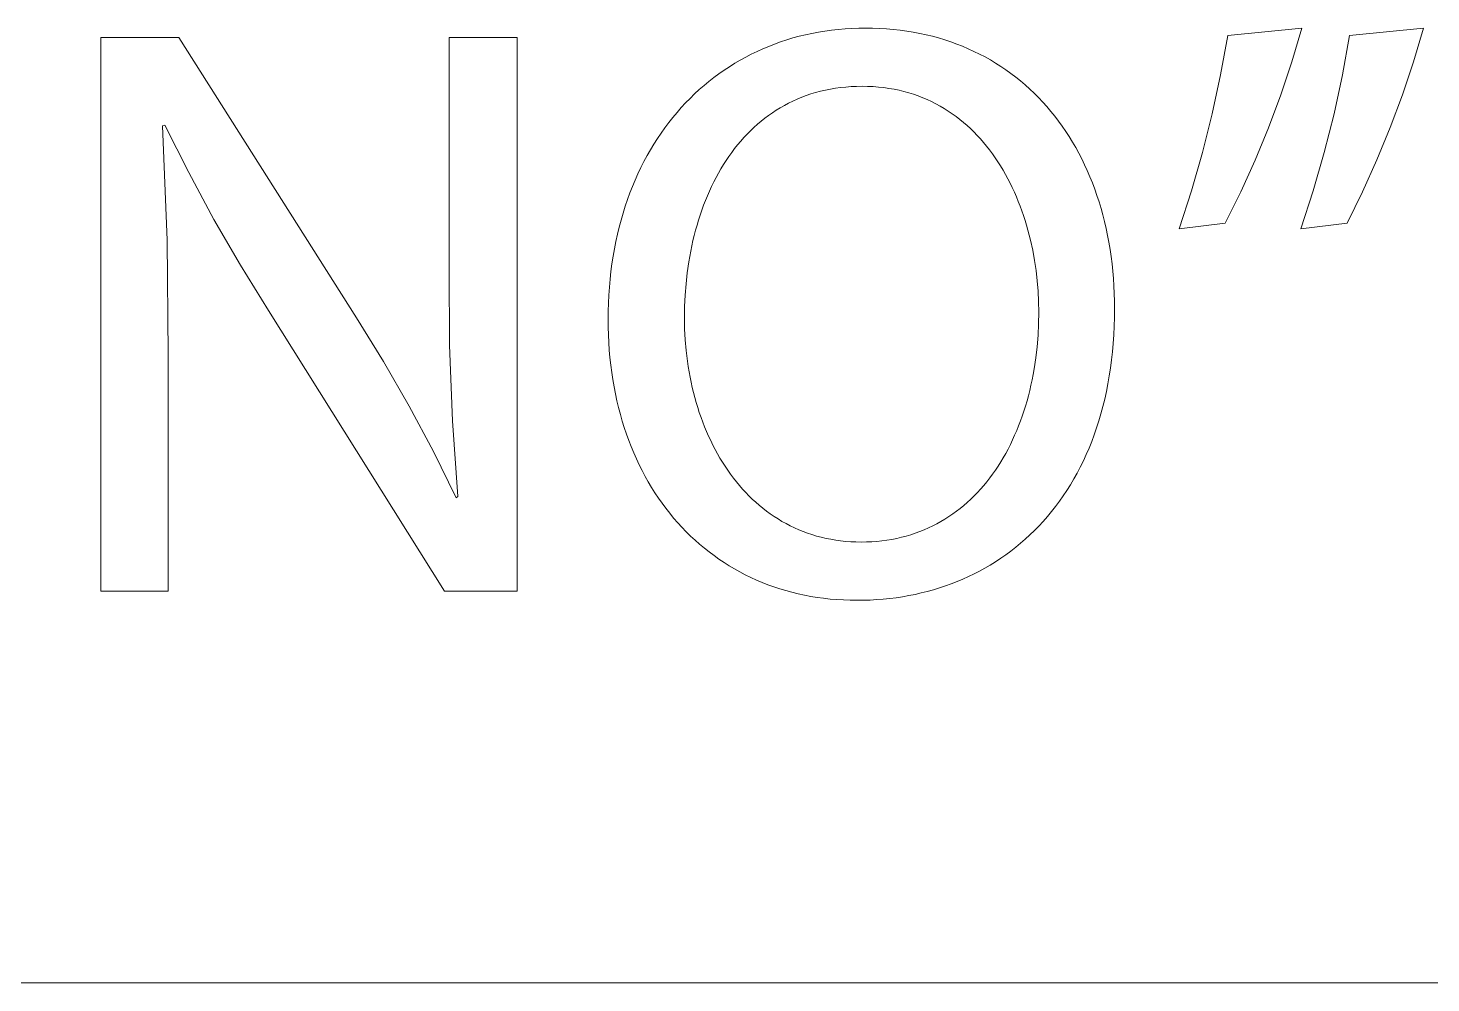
# Model space of a CAD drawing. Header units: millimetres. Extents: x 974 to 5700, y -47 to 3256.
# Drawn here: x 4627.9 to 4708.6, y -46.6 to 8.3 of the extents above; entities that cross this region are included whole.
import ezdxf

# ---------------------------------------------------------------- set-up
doc = ezdxf.new("R2010")
doc.units = ezdxf.units.MM
doc.header["$MEASUREMENT"] = 0
doc.layers.add('Domyślny', color=7, linetype='Continuous', true_color=0x000000)

msp = doc.modelspace()

# ---------------------------------------------------------------- linework, layer by layer
at = {"layer": 'Domyślny', "color": 18, "lineweight": 15, "true_color": 0x000000}
for p, q in [((4672.961, 8.02), (4673.333, 8.091)), ((4673.333, 8.091), (4673.71, 8.153)), ((4673.71, 8.153), (4674.09, 8.205)), ((4674.09, 8.205), (4674.474, 8.248)), ((4674.474, 8.248), (4674.862, 8.281)), ((4674.862, 8.281), (4675.253, 8.306)), ((4675.253, 8.306), (4675.648, 8.32)), ((4675.648, 8.32), (4676.046, 8.325)), ((4676.046, 8.325), (4676.452, 8.32)), ((4676.452, 8.32), (4676.853, 8.305)), ((4676.853, 8.305), (4677.25, 8.281)), ((4677.25, 8.281), (4677.642, 8.248)), ((4677.642, 8.248), (4678.029, 8.204)), ((4678.029, 8.204), (4678.411, 8.152)), ((4678.411, 8.152), (4678.788, 8.09)), ((4678.788, 8.09), (4679.161, 8.02)), ((4696.887, 7.894), (4701.137, 8.319)), ((4701.137, 8.319), (4700.566, 6.388)), ((4703.876, 7.894), (4708.141, 8.319)), ((4708.141, 8.319), (4707.569, 6.39)), ((4632.056, -24.083), (4632.056, 7.79)), ((4632.056, 7.79), (4636.542, 7.79)), ((4636.542, 7.79), (4646.757, -8.343)), ((4652.092, -5.542), (4652.092, 7.79)), ((4652.092, 7.79), (4655.996, 7.79)), ((4655.996, 7.79), (4655.996, -24.083)), ((4670.133, 7.131), (4670.471, 7.273)), ((4670.471, 7.273), (4670.813, 7.406)), ((4670.813, 7.406), (4671.16, 7.531)), ((4671.16, 7.531), (4671.512, 7.647)), ((4671.512, 7.647), (4671.868, 7.753)), ((4671.868, 7.753), (4672.228, 7.851)), ((4672.228, 7.851), (4672.592, 7.94)), ((4672.592, 7.94), (4672.961, 8.02)), ((4679.161, 8.02), (4679.528, 7.94)), ((4679.528, 7.94), (4679.891, 7.851)), ((4679.891, 7.851), (4680.248, 7.753)), ((4680.248, 7.753), (4680.6, 7.647)), ((4680.6, 7.647), (4680.947, 7.531)), ((4680.947, 7.531), (4681.289, 7.407)), ((4681.289, 7.407), (4681.625, 7.275)), ((4681.625, 7.275), (4681.956, 7.134)), ((4696.471, 5.637), (4696.887, 7.894)), ((4703.473, 5.635), (4703.876, 7.894)), ((4668.518, 6.295), (4668.831, 6.479)), ((4668.831, 6.479), (4669.149, 6.654)), ((4669.149, 6.654), (4669.472, 6.822)), ((4669.472, 6.822), (4669.8, 6.981)), ((4669.8, 6.981), (4670.133, 7.131)), ((4681.956, 7.134), (4682.282, 6.985)), ((4682.282, 6.985), (4682.602, 6.827)), ((4682.602, 6.827), (4682.916, 6.662)), ((4682.916, 6.662), (4683.225, 6.488)), ((4683.225, 6.488), (4683.529, 6.306)), ((4667.32, 5.477), (4667.611, 5.694)), ((4667.611, 5.694), (4667.908, 5.902)), ((4667.908, 5.902), (4668.211, 6.102)), ((4668.211, 6.102), (4668.518, 6.295)), ((4683.529, 6.306), (4683.826, 6.116)), ((4683.826, 6.116), (4684.118, 5.919)), ((4684.118, 5.919), (4684.403, 5.714)), ((4684.403, 5.714), (4684.683, 5.501)), ((4700.566, 6.388), (4699.928, 4.479)), ((4707.569, 6.39), (4706.932, 4.481)), ((4666.48, 4.781), (4666.754, 5.021)), ((4666.754, 5.021), (4667.034, 5.253)), ((4667.034, 5.253), (4667.32, 5.477)), ((4674.31, 4.859), (4674.019, 4.811)), ((4674.607, 4.9), (4674.31, 4.859)), ((4674.908, 4.931), (4674.607, 4.9)), ((4675.214, 4.954), (4674.908, 4.931)), ((4675.526, 4.968), (4675.214, 4.954)), ((4675.842, 4.972), (4675.526, 4.968)), ((4676.162, 4.967), (4675.842, 4.972)), ((4676.476, 4.953), (4676.162, 4.967)), ((4676.785, 4.929), (4676.476, 4.953)), ((4677.09, 4.896), (4676.785, 4.929)), ((4677.388, 4.854), (4677.09, 4.896)), ((4677.682, 4.803), (4677.388, 4.854)), ((4684.683, 5.501), (4684.957, 5.28)), ((4684.957, 5.28), (4685.225, 5.052)), ((4685.225, 5.052), (4685.487, 4.817)), ((4695.982, 3.396), (4696.471, 5.637)), ((4702.993, 3.392), (4703.473, 5.635)), ((4665.692, 4.015), (4665.949, 4.278)), ((4665.949, 4.278), (4666.211, 4.533)), ((4666.211, 4.533), (4666.48, 4.781)), ((4671.866, 4.125), (4671.619, 4.005)), ((4672.118, 4.238), (4671.866, 4.125)), ((4672.374, 4.344), (4672.118, 4.238)), ((4672.636, 4.441), (4672.374, 4.344)), ((4672.903, 4.531), (4672.636, 4.441)), ((4673.174, 4.613), (4672.903, 4.531)), ((4673.451, 4.687), (4673.174, 4.613)), ((4673.732, 4.753), (4673.451, 4.687)), ((4674.019, 4.811), (4673.732, 4.753)), ((4677.97, 4.743), (4677.682, 4.803)), ((4678.254, 4.675), (4677.97, 4.743)), ((4678.532, 4.598), (4678.254, 4.675)), ((4678.804, 4.512), (4678.532, 4.598)), ((4679.072, 4.419), (4678.804, 4.512)), ((4679.334, 4.318), (4679.072, 4.419)), ((4679.592, 4.208), (4679.334, 4.318)), ((4679.844, 4.091), (4679.592, 4.208)), ((4680.091, 3.967), (4679.844, 4.091)), ((4685.487, 4.817), (4685.742, 4.574)), ((4685.742, 4.574), (4685.992, 4.325)), ((4685.992, 4.325), (4686.235, 4.068)), ((4686.235, 4.068), (4686.472, 3.804)), ((4699.928, 4.479), (4699.225, 2.593)), ((4706.932, 4.481), (4706.231, 2.596)), ((4664.96, 3.182), (4665.198, 3.467)), ((4665.198, 3.467), (4665.442, 3.745)), ((4665.442, 3.745), (4665.692, 4.015)), ((4670.46, 3.295), (4670.243, 3.132)), ((4670.682, 3.451), (4670.46, 3.295)), ((4670.908, 3.6), (4670.682, 3.451)), ((4671.14, 3.742), (4670.908, 3.6)), ((4671.377, 3.877), (4671.14, 3.742)), ((4671.619, 4.005), (4671.377, 3.877)), ((4680.332, 3.835), (4680.091, 3.967)), ((4680.569, 3.696), (4680.332, 3.835)), ((4680.8, 3.551), (4680.569, 3.696)), ((4681.027, 3.398), (4680.8, 3.551)), ((4681.248, 3.238), (4681.027, 3.398)), ((4681.464, 3.072), (4681.248, 3.238)), ((4686.472, 3.804), (4686.702, 3.533)), ((4686.702, 3.533), (4686.927, 3.255)), ((4686.927, 3.255), (4687.144, 2.97)), ((4695.421, 1.171), (4695.982, 3.396)), ((4702.435, 1.167), (4702.993, 3.392)), ((4635.739, 2.737), (4635.597, 2.69)), ((4635.597, 2.69), (4635.863, -3.887)), ((4637.106, 0.005), (4635.739, 2.737)), ((4664.286, 2.283), (4664.504, 2.59)), ((4664.504, 2.59), (4664.729, 2.889)), ((4664.729, 2.889), (4664.96, 3.182)), ((4669.622, 2.606), (4669.425, 2.418)), ((4669.824, 2.788), (4669.622, 2.606)), ((4670.031, 2.963), (4669.824, 2.788)), ((4670.243, 3.132), (4670.031, 2.963)), ((4681.675, 2.9), (4681.464, 3.072)), ((4681.881, 2.721), (4681.675, 2.9)), ((4682.082, 2.536), (4681.881, 2.721)), ((4682.277, 2.346), (4682.082, 2.536)), ((4687.144, 2.97), (4687.355, 2.679)), ((4687.355, 2.679), (4687.56, 2.381)), ((4699.225, 2.593), (4698.457, 0.732)), ((4706.231, 2.596), (4705.466, 0.735)), ((4663.672, 1.32), (4663.87, 1.648)), ((4663.87, 1.648), (4664.075, 1.969)), ((4664.075, 1.969), (4664.286, 2.283)), ((4668.863, 1.819), (4668.686, 1.607)), ((4669.045, 2.024), (4668.863, 1.819)), ((4669.233, 2.224), (4669.045, 2.024)), ((4669.425, 2.418), (4669.233, 2.224)), ((4682.468, 2.149), (4682.277, 2.346)), ((4682.653, 1.947), (4682.468, 2.149)), ((4682.834, 1.74), (4682.653, 1.947)), ((4683.009, 1.527), (4682.834, 1.74)), ((4687.56, 2.381), (4687.757, 2.077)), ((4687.757, 2.077), (4687.948, 1.767)), ((4687.948, 1.767), (4688.133, 1.45)), ((4663.298, 0.644), (4663.482, 0.986)), ((4663.482, 0.986), (4663.672, 1.32)), ((4668.185, 0.941), (4668.027, 0.708)), ((4668.347, 1.168), (4668.185, 0.941)), ((4668.514, 1.391), (4668.347, 1.168)), ((4668.686, 1.607), (4668.514, 1.391)), ((4683.18, 1.309), (4683.009, 1.527)), ((4683.345, 1.086), (4683.18, 1.309)), ((4683.505, 0.858), (4683.345, 1.086)), ((4683.66, 0.626), (4683.505, 0.858)), ((4688.133, 1.45), (4688.31, 1.126)), ((4688.31, 1.126), (4688.481, 0.797)), ((4694.789, -1.035), (4695.421, 1.171)), ((4701.8, -1.037), (4702.435, 1.167)), ((4638.557, -2.683), (4637.106, 0.005)), ((4662.952, -0.058), (4663.122, 0.296)), ((4663.122, 0.296), (4663.298, 0.644)), ((4667.728, 0.228), (4667.585, -0.019)), ((4667.875, 0.471), (4667.728, 0.228)), ((4668.027, 0.708), (4667.875, 0.471)), ((4683.81, 0.389), (4683.66, 0.626)), ((4683.956, 0.148), (4683.81, 0.389)), ((4684.096, -0.097), (4683.956, 0.148)), ((4688.481, 0.797), (4688.644, 0.461)), ((4688.644, 0.461), (4688.801, 0.12)), ((4688.801, 0.12), (4688.95, -0.227)), ((4698.457, 0.732), (4697.625, -1.101)), ((4705.466, 0.735), (4704.639, -1.099)), ((4662.489, -1.162), (4662.636, -0.788)), ((4662.636, -0.788), (4662.791, -0.42)), ((4662.791, -0.42), (4662.952, -0.058)), ((4667.188, -0.787), (4667.066, -1.052)), ((4667.316, -0.527), (4667.188, -0.787)), ((4667.448, -0.27), (4667.316, -0.527)), ((4667.585, -0.019), (4667.448, -0.27)), ((4684.231, -0.346), (4684.096, -0.097)), ((4684.361, -0.6), (4684.231, -0.346)), ((4684.486, -0.856), (4684.361, -0.6)), ((4688.95, -0.227), (4689.092, -0.58)), ((4689.092, -0.58), (4689.228, -0.939)), ((4662.219, -1.929), (4662.35, -1.542)), ((4662.35, -1.542), (4662.489, -1.162)), ((4666.836, -1.594), (4666.729, -1.871)), ((4666.949, -1.321), (4666.836, -1.594)), ((4667.066, -1.052), (4666.949, -1.321)), ((4684.606, -1.117), (4684.486, -0.856)), ((4684.721, -1.381), (4684.606, -1.117)), ((4684.831, -1.648), (4684.721, -1.381)), ((4689.228, -0.939), (4689.356, -1.303)), ((4689.356, -1.303), (4689.476, -1.673)), ((4694.086, -3.219), (4694.789, -1.035)), ((4697.625, -1.101), (4696.73, -2.904)), ((4701.09, -3.219), (4701.8, -1.037)), ((4704.639, -1.099), (4703.75, -2.904)), ((4661.979, -2.722), (4662.095, -2.322)), ((4662.095, -2.322), (4662.219, -1.929)), ((4666.626, -2.151), (4666.529, -2.435)), ((4666.729, -1.871), (4666.626, -2.151)), ((4684.937, -1.918), (4684.831, -1.648)), ((4685.037, -2.19), (4684.937, -1.918)), ((4685.132, -2.466), (4685.037, -2.19)), ((4689.476, -1.673), (4689.589, -2.049)), ((4689.589, -2.049), (4689.695, -2.429)), ((4640.09, -5.325), (4638.557, -2.683)), ((4661.772, -3.538), (4661.871, -3.127)), ((4661.871, -3.127), (4661.979, -2.722)), ((4666.349, -3.014), (4666.267, -3.308)), ((4666.437, -2.723), (4666.349, -3.014)), ((4666.529, -2.435), (4666.437, -2.723)), ((4685.222, -2.744), (4685.132, -2.466)), ((4685.308, -3.025), (4685.222, -2.744)), ((4685.388, -3.308), (4685.308, -3.025)), ((4689.695, -2.429), (4689.794, -2.815)), ((4689.794, -2.815), (4689.884, -3.206)), ((4689.884, -3.206), (4689.968, -3.602)), ((4696.73, -2.904), (4694.086, -3.219)), ((4703.75, -2.904), (4701.09, -3.219)), ((4635.863, -3.887), (4635.928, -10.468)), ((4661.597, -4.378), (4661.68, -3.955)), ((4661.68, -3.955), (4661.772, -3.538)), ((4666.117, -3.905), (4666.049, -4.208)), ((4666.189, -3.605), (4666.117, -3.905)), ((4666.267, -3.308), (4666.189, -3.605)), ((4685.464, -3.593), (4685.388, -3.308)), ((4685.534, -3.88), (4685.464, -3.593)), ((4685.661, -4.459), (4685.534, -3.88)), ((4689.968, -3.602), (4690.043, -4.004)), ((4690.043, -4.004), (4690.111, -4.41)), ((4661.456, -5.242), (4661.522, -4.807)), ((4661.522, -4.807), (4661.597, -4.378)), ((4665.987, -4.514), (4665.877, -5.132)), ((4666.049, -4.208), (4665.987, -4.514)), ((4685.768, -5.044), (4685.661, -4.459)), ((4690.111, -4.41), (4690.171, -4.821)), ((4690.171, -4.821), (4690.223, -5.236)), ((4641.704, -7.918), (4640.09, -5.325)), ((4652.114, -9.912), (4652.092, -5.542)), ((4661.398, -5.682), (4661.456, -5.242)), ((4665.877, -5.132), (4665.787, -5.76)), ((4685.855, -5.634), (4685.768, -5.044)), ((4685.923, -6.227), (4685.855, -5.634)), ((4690.223, -5.236), (4690.268, -5.656)), ((4661.308, -6.579), (4661.349, -6.128)), ((4661.349, -6.128), (4661.398, -5.682)), ((4665.717, -6.396), (4665.667, -7.04)), ((4665.787, -5.76), (4665.717, -6.396)), ((4685.971, -6.822), (4685.923, -6.227)), ((4690.268, -5.656), (4690.304, -6.081)), ((4690.304, -6.081), (4690.333, -6.51)), ((4661.254, -7.498), (4661.276, -7.036)), ((4661.276, -7.036), (4661.308, -6.579)), ((4665.667, -7.04), (4665.637, -7.689)), ((4686, -7.418), (4685.971, -6.822)), ((4690.333, -6.51), (4690.353, -6.944)), ((4690.353, -6.944), (4690.365, -7.382)), ((4651.825, -24.083), (4641.704, -7.918)), ((4661.235, -8.438), (4661.24, -7.965)), ((4661.24, -7.965), (4661.254, -7.498)), ((4665.637, -7.689), (4665.627, -8.343)), ((4685.999, -8.686), (4686.01, -8.013)), ((4686.01, -8.013), (4686, -7.418)), ((4690.365, -7.382), (4690.37, -7.824)), ((4690.37, -7.824), (4690.365, -8.334)), ((4646.757, -8.343), (4648.316, -10.861)), ((4661.24, -8.888), (4661.235, -8.438)), ((4665.627, -8.343), (4665.638, -8.979)), ((4685.967, -9.352), (4685.999, -8.686)), ((4690.35, -8.837), (4690.326, -9.333)), ((4690.365, -8.334), (4690.35, -8.837)), ((4661.253, -9.333), (4661.24, -8.888)), ((4661.274, -9.774), (4661.253, -9.333)), ((4665.638, -8.979), (4665.67, -9.609)), ((4665.67, -9.609), (4665.723, -10.233)), ((4685.913, -10.009), (4685.967, -9.352)), ((4690.326, -9.333), (4690.293, -9.82)), ((4635.928, -10.468), (4635.928, -24.083)), ((4652.282, -14.278), (4652.114, -9.912)), ((4661.304, -10.209), (4661.274, -9.774)), ((4661.342, -10.64), (4661.304, -10.209)), ((4665.723, -10.233), (4665.758, -10.543)), ((4685.839, -10.656), (4685.913, -10.009)), ((4690.25, -10.3), (4690.198, -10.773)), ((4690.293, -9.82), (4690.25, -10.3)), ((4648.316, -10.861), (4649.791, -13.428)), ((4661.388, -11.066), (4661.342, -10.64)), ((4661.443, -11.487), (4661.388, -11.066)), ((4665.758, -10.543), (4665.798, -10.85)), ((4665.798, -10.85), (4665.843, -11.156)), ((4665.843, -11.156), (4665.893, -11.459)), ((4685.687, -11.606), (4685.743, -11.292)), ((4685.743, -11.292), (4685.839, -10.656)), ((4690.137, -11.238), (4690.067, -11.695)), ((4690.198, -10.773), (4690.137, -11.238)), ((4661.506, -11.903), (4661.443, -11.487)), ((4661.576, -12.313), (4661.506, -11.903)), ((4665.893, -11.459), (4665.949, -11.761)), ((4665.949, -11.761), (4666.009, -12.059)), ((4666.009, -12.059), (4666.075, -12.356)), ((4685.561, -12.225), (4685.627, -11.917)), ((4685.627, -11.917), (4685.687, -11.606)), ((4690.067, -11.695), (4689.988, -12.144)), ((4661.655, -12.718), (4661.576, -12.313)), ((4661.741, -13.118), (4661.655, -12.718)), ((4666.075, -12.356), (4666.146, -12.65)), ((4666.146, -12.65), (4666.222, -12.94)), ((4685.332, -13.129), (4685.413, -12.831)), ((4685.413, -12.831), (4685.49, -12.53)), ((4685.49, -12.53), (4685.561, -12.225)), ((4689.901, -12.586), (4689.805, -13.02)), ((4689.988, -12.144), (4689.901, -12.586)), ((4649.791, -13.428), (4651.182, -16.042)), ((4661.836, -13.512), (4661.741, -13.118)), ((4661.938, -13.901), (4661.836, -13.512)), ((4666.222, -12.94), (4666.304, -13.229)), ((4666.304, -13.229), (4666.39, -13.514)), ((4666.39, -13.514), (4666.481, -13.796)), ((4685.058, -14.001), (4685.154, -13.714)), ((4685.154, -13.714), (4685.246, -13.423)), ((4685.246, -13.423), (4685.332, -13.129)), ((4689.7, -13.446), (4689.587, -13.865)), ((4689.805, -13.02), (4689.7, -13.446)), ((4652.596, -18.637), (4652.282, -14.278)), ((4662.047, -14.285), (4661.938, -13.901)), ((4662.165, -14.662), (4662.047, -14.285)), ((4666.481, -13.796), (4666.578, -14.074)), ((4666.578, -14.074), (4666.679, -14.35)), ((4666.679, -14.35), (4666.785, -14.622)), ((4684.849, -14.563), (4684.956, -14.284)), ((4684.956, -14.284), (4685.058, -14.001)), ((4689.466, -14.276), (4689.337, -14.679)), ((4689.587, -13.865), (4689.466, -14.276)), ((4662.289, -15.034), (4662.165, -14.662)), ((4662.421, -15.4), (4662.289, -15.034)), ((4666.785, -14.622), (4666.897, -14.89)), ((4666.897, -14.89), (4667.013, -15.155)), ((4667.013, -15.155), (4667.134, -15.415)), ((4684.5, -15.376), (4684.621, -15.109)), ((4684.621, -15.109), (4684.738, -14.839)), ((4684.738, -14.839), (4684.849, -14.563)), ((4689.2, -15.074), (4689.055, -15.461)), ((4689.337, -14.679), (4689.2, -15.074)), ((4651.182, -16.042), (4652.486, -18.7)), ((4662.561, -15.76), (4662.421, -15.4)), ((4662.708, -16.114), (4662.561, -15.76)), ((4662.861, -16.462), (4662.708, -16.114)), ((4667.134, -15.415), (4667.26, -15.672)), ((4667.26, -15.672), (4667.391, -15.924)), ((4667.391, -15.924), (4667.527, -16.173)), ((4684.106, -16.149), (4684.242, -15.896)), ((4684.242, -15.896), (4684.373, -15.638)), ((4684.373, -15.638), (4684.5, -15.376)), ((4688.902, -15.841), (4688.741, -16.213)), ((4689.055, -15.461), (4688.902, -15.841)), ((4663.022, -16.804), (4662.861, -16.462)), ((4663.19, -17.14), (4663.022, -16.804)), ((4667.527, -16.173), (4667.668, -16.417)), ((4667.668, -16.417), (4667.813, -16.656)), ((4667.813, -16.656), (4667.964, -16.891)), ((4667.964, -16.891), (4668.119, -17.121)), ((4683.512, -17.112), (4683.668, -16.879)), ((4683.668, -16.879), (4683.819, -16.641)), ((4683.819, -16.641), (4683.965, -16.397)), ((4683.965, -16.397), (4684.106, -16.149)), ((4688.398, -16.933), (4688.215, -17.281)), ((4688.573, -16.577), (4688.398, -16.933)), ((4688.741, -16.213), (4688.573, -16.577)), ((4663.365, -17.469), (4663.19, -17.14)), ((4663.547, -17.792), (4663.365, -17.469)), ((4668.119, -17.121), (4668.279, -17.346)), ((4668.279, -17.346), (4668.444, -17.567)), ((4668.444, -17.567), (4668.613, -17.782)), ((4683.016, -17.781), (4683.186, -17.564)), ((4683.186, -17.564), (4683.352, -17.341)), ((4683.352, -17.341), (4683.512, -17.112)), ((4688.026, -17.621), (4687.829, -17.954)), ((4688.215, -17.281), (4688.026, -17.621)), ((4663.736, -18.109), (4663.547, -17.792)), ((4663.931, -18.419), (4663.736, -18.109)), ((4664.133, -18.723), (4663.931, -18.419)), ((4668.613, -17.782), (4668.787, -17.992)), ((4668.787, -17.992), (4668.966, -18.197)), ((4668.966, -18.197), (4669.149, -18.396)), ((4669.149, -18.396), (4669.338, -18.589)), ((4682.289, -18.595), (4682.478, -18.4)), ((4682.478, -18.4), (4682.662, -18.199)), ((4682.662, -18.199), (4682.842, -17.993)), ((4682.842, -17.993), (4683.016, -17.781)), ((4687.625, -18.278), (4687.415, -18.595)), ((4687.829, -17.954), (4687.625, -18.278)), ((4652.486, -18.7), (4652.596, -18.637)), ((4664.341, -19.019), (4664.133, -18.723)), ((4664.556, -19.309), (4664.341, -19.019)), ((4664.778, -19.593), (4664.556, -19.309)), ((4669.338, -18.589), (4669.53, -18.777)), ((4669.53, -18.777), (4669.728, -18.959)), ((4669.728, -18.959), (4669.93, -19.135)), ((4669.93, -19.135), (4670.136, -19.305)), ((4670.136, -19.305), (4670.347, -19.469)), ((4681.275, -19.477), (4681.487, -19.314)), ((4681.487, -19.314), (4681.694, -19.143)), ((4681.694, -19.143), (4681.897, -18.967)), ((4681.897, -18.967), (4682.095, -18.784)), ((4682.095, -18.784), (4682.289, -18.595)), ((4686.974, -19.204), (4686.744, -19.497)), ((4687.197, -18.904), (4686.974, -19.204)), ((4687.415, -18.595), (4687.197, -18.904)), ((4665.005, -19.869), (4664.778, -19.593)), ((4665.239, -20.138), (4665.005, -19.869)), ((4665.479, -20.401), (4665.239, -20.138)), ((4670.347, -19.469), (4670.563, -19.626)), ((4670.563, -19.626), (4670.783, -19.777)), ((4670.783, -19.777), (4671.008, -19.921)), ((4671.008, -19.921), (4671.237, -20.059)), ((4671.237, -20.059), (4671.47, -20.189)), ((4680.146, -20.198), (4680.381, -20.067)), ((4680.381, -20.067), (4680.611, -19.93)), ((4680.611, -19.93), (4680.837, -19.786)), ((4680.837, -19.786), (4681.058, -19.635)), ((4681.058, -19.635), (4681.275, -19.477)), ((4686.264, -20.058), (4686.016, -20.327)), ((4686.507, -19.782), (4686.264, -20.058)), ((4686.744, -19.497), (4686.507, -19.782)), ((4665.725, -20.656), (4665.479, -20.401)), ((4665.978, -20.904), (4665.725, -20.656)), ((4666.236, -21.144), (4665.978, -20.904)), ((4671.47, -20.189), (4671.708, -20.313)), ((4671.708, -20.313), (4671.95, -20.43)), ((4671.95, -20.43), (4672.197, -20.539)), ((4672.197, -20.539), (4672.448, -20.642)), ((4672.448, -20.642), (4672.704, -20.736)), ((4672.704, -20.736), (4672.963, -20.823)), ((4672.963, -20.823), (4673.228, -20.903)), ((4673.228, -20.903), (4673.496, -20.974)), ((4673.496, -20.974), (4673.769, -21.038)), ((4677.835, -21.04), (4678.109, -20.977)), ((4678.109, -20.977), (4678.379, -20.907)), ((4678.379, -20.907), (4678.645, -20.828)), ((4678.645, -20.828), (4678.906, -20.741)), ((4678.906, -20.741), (4679.163, -20.647)), ((4679.163, -20.647), (4679.415, -20.546)), ((4679.415, -20.546), (4679.664, -20.437)), ((4679.664, -20.437), (4679.907, -20.321)), ((4679.907, -20.321), (4680.146, -20.198)), ((4685.5, -20.84), (4685.234, -21.085)), ((4685.761, -20.588), (4685.5, -20.84)), ((4686.016, -20.327), (4685.761, -20.588)), ((4666.5, -21.377), (4666.236, -21.144)), ((4666.77, -21.603), (4666.5, -21.377)), ((4667.045, -21.821), (4666.77, -21.603)), ((4673.769, -21.038), (4674.045, -21.093)), ((4674.045, -21.093), (4674.326, -21.141)), ((4674.326, -21.141), (4674.612, -21.18)), ((4674.612, -21.18), (4674.901, -21.21)), ((4674.901, -21.21), (4675.195, -21.232)), ((4675.195, -21.232), (4675.493, -21.245)), ((4675.493, -21.245), (4675.795, -21.25)), ((4675.795, -21.25), (4676.099, -21.246)), ((4676.099, -21.246), (4676.399, -21.232)), ((4676.399, -21.232), (4676.694, -21.211)), ((4676.694, -21.211), (4676.986, -21.181)), ((4676.986, -21.181), (4677.273, -21.142)), ((4677.273, -21.142), (4677.556, -21.095)), ((4677.556, -21.095), (4677.835, -21.04)), ((4684.402, -21.77), (4684.114, -21.982)), ((4684.685, -21.55), (4684.402, -21.77)), ((4684.962, -21.321), (4684.685, -21.55)), ((4685.234, -21.085), (4684.962, -21.321)), ((4667.326, -22.032), (4667.045, -21.821)), ((4667.613, -22.235), (4667.326, -22.032)), ((4667.905, -22.43), (4667.613, -22.235)), ((4668.202, -22.617), (4667.905, -22.43)), ((4683.22, -22.57), (4682.912, -22.749)), ((4683.523, -22.382), (4683.22, -22.57)), ((4683.821, -22.186), (4683.523, -22.382)), ((4684.114, -21.982), (4683.821, -22.186)), ((4668.505, -22.797), (4668.202, -22.617)), ((4668.813, -22.968), (4668.505, -22.797)), ((4669.126, -23.131), (4668.813, -22.968)), ((4669.445, -23.287), (4669.126, -23.131)), ((4669.768, -23.434), (4669.445, -23.287)), ((4681.636, -23.385), (4681.306, -23.524)), ((4681.961, -23.239), (4681.636, -23.385)), ((4682.283, -23.084), (4681.961, -23.239)), ((4682.599, -22.921), (4682.283, -23.084)), ((4682.912, -22.749), (4682.599, -22.921)), ((4635.928, -24.083), (4632.056, -24.083)), ((4655.996, -24.083), (4651.825, -24.083)), ((4670.096, -23.572), (4669.768, -23.434)), ((4670.429, -23.702), (4670.096, -23.572)), ((4670.767, -23.824), (4670.429, -23.702)), ((4671.11, -23.938), (4670.767, -23.824)), ((4671.457, -24.042), (4671.11, -23.938)), ((4671.809, -24.138), (4671.457, -24.042)), ((4672.165, -24.225), (4671.809, -24.138)), ((4679.246, -24.18), (4678.89, -24.26)), ((4679.598, -24.091), (4679.246, -24.18)), ((4679.947, -23.994), (4679.598, -24.091)), ((4680.292, -23.889), (4679.947, -23.994)), ((4680.634, -23.775), (4680.292, -23.889)), ((4680.972, -23.654), (4680.634, -23.775)), ((4681.306, -23.524), (4680.972, -23.654)), ((4672.525, -24.304), (4672.165, -24.225)), ((4672.89, -24.373), (4672.525, -24.304)), ((4673.259, -24.433), (4672.89, -24.373)), ((4673.633, -24.485), (4673.259, -24.433)), ((4674.01, -24.527), (4673.633, -24.485)), ((4674.391, -24.56), (4674.01, -24.527)), ((4674.777, -24.583), (4674.391, -24.56)), ((4675.166, -24.598), (4674.777, -24.583)), ((4675.559, -24.602), (4675.166, -24.598)), ((4675.939, -24.598), (4675.559, -24.602)), ((4676.317, -24.585), (4675.939, -24.598)), ((4676.693, -24.564), (4676.317, -24.585)), ((4677.066, -24.535), (4676.693, -24.564)), ((4677.436, -24.496), (4677.066, -24.535)), ((4677.804, -24.45), (4677.436, -24.496)), ((4678.169, -24.395), (4677.804, -24.45)), ((4678.531, -24.331), (4678.169, -24.395)), ((4678.89, -24.26), (4678.531, -24.331)), ((5695.696, -46.617), (973.523, -46.617)), ((5695.696, -46.617), (3913.938, -46.617))]:
    msp.add_line(p, q, dxfattribs=at)

doc.saveas('drawing.dxf')
